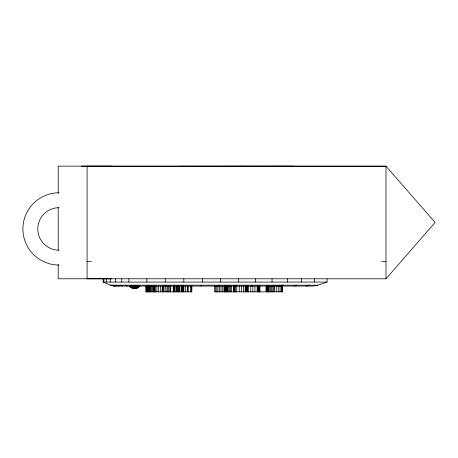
<?xml version="1.0" encoding="UTF-8"?>
<svg xmlns="http://www.w3.org/2000/svg" width="458" height="458" viewBox="0 0 458 458"><rect width="100%" height="100%" fill="white"/><g stroke="black" fill="none" stroke-linecap="round" stroke-linejoin="round"><path stroke-width="0.69" d="M87.083 166.145L87.083 278.785L111.958 278.802M58.195 264.529L58.195 278.785L385.991 278.802L385.991 166.145L58.195 166.145L58.195 193.236M183.692 285.168L183.612 291.855M129.946 286.147C131.79 289.038 136.707 289.622 138.27 286.147L136.593 286.147C136.055 290.137 131.102 288.431 129.517 286.147L131.017 286.147C132.683 289.742 137.738 288.941 139.77 286.147L136.759 288.191L133.473 288.506L135.814 288.506M200.999 286.078L201.457 285.168M385.991 278.802L435.1 222.474L385.991 166.145M218.145 286.078L218.993 285.168M234.885 286.078L236.11 285.168M251.03 286.078L252.61 285.168M266.396 286.078L268.325 285.168M273.609 286.078L275.705 285.168M277.216 286.078L279.391 285.168M279.019 286.078L281.235 285.168M279.924 286.078L282.157 285.168M282.62 285.168L280.37 286.078L283.078 285.168M280.823 286.078L283.376 285.168M294.15 286.078L296.704 285.168M103.153 278.802L103.153 282.076L110.309 285.168L114.025 286.078L313.22 286.078L317.955 285.168L327.081 282.076L327.081 278.802M306.23 286.078L309.058 285.168M136.593 286.147L132.694 286.147L134.2 288.506L136.948 288.191L132.339 288.191L133.015 288.191M132.9 286.708L134.646 286.594M132.797 286.422L134.646 286.359M242.23 166.243L240.479 166.243M81.306 166.145L111.958 166.145M179.547 166.254L293.526 166.145M87.083 166.254L385.413 166.254M87.083 261.455L91.377 261.455M381.703 261.472L385.991 261.472M103.153 282.076L327.081 282.076M110.309 285.168L317.955 285.168M134.646 286.828L138.957 286.994L137.778 287.681L131.28 287.681L130.33 286.994L136.284 286.994L137.36 287.338L130.622 287.206M138.665 287.206L137.526 287.166M134.646 287.424L136.06 287.424M136.272 288.191L136.799 288.191M146.091 291.855L146.091 286.078L146.045 291.855L191.793 291.855L191.793 286.078M139.404 286.147L139.77 286.147M114.637 286.078L110.968 285.168L114.002 285.924M112.903 285.168L116.326 286.078M132.528 288.191L133.57 288.506M116.04 285.168L119.057 286.078M120.225 285.168L122.704 286.078M125.28 285.168L127.112 286.078M136.341 286.828L137.36 287.338M131.154 285.168L132.345 286.078M148.255 285.168L148.959 286.078M165.893 285.168L166.271 291.855M314.503 278.802L314.503 282.076M301.627 278.802L301.627 282.076M287.424 278.802L287.424 282.076M282.62 286.078L282.62 291.855L214.556 291.855L214.556 286.078M282.517 286.078L282.517 291.855M282.437 286.078L282.437 291.855M282.311 286.078L282.311 291.855M282.008 286.078L282.008 291.855M281.264 286.078L281.264 291.855M280.01 286.078L280.01 291.855M278.212 286.078L278.212 291.855M276.231 286.078L276.231 291.855M274.399 286.078L274.399 291.855M273.798 286.078L273.798 291.855M272.808 286.078L272.808 291.855M272.046 278.802L272.046 282.076M271.617 286.078L271.617 291.855M270.386 286.078L270.386 291.855M269.275 286.078L269.275 291.855M268.462 286.078L268.462 291.855M268.205 286.078L268.205 291.855M268.107 286.078L268.107 291.855M267.615 286.078L267.615 291.855M267.197 286.078L267.197 291.855M266.751 286.078L266.751 291.855M266.344 286.078L266.344 291.855M266.052 286.078L266.052 291.855M259.869 286.078L259.869 291.855M259.772 286.078L259.772 291.855M259.634 286.078L259.634 291.855M259.285 286.078L259.285 291.855M258.799 286.078L258.799 291.855M258.226 286.078L258.226 291.855M257.648 286.078L257.648 291.855M257.138 286.078L257.138 291.855M255.667 278.802L255.667 282.076M254.929 286.078L254.929 291.855M252.856 286.078L252.856 291.855M250.772 286.078L250.772 291.855M248.511 286.078L248.511 291.855M247.457 286.078L247.457 291.855M247.246 286.078L247.246 291.855M246.65 286.078L246.65 291.855M245.877 286.078L245.877 291.855M245.133 286.078L245.133 291.855M243.341 286.078L243.341 291.855M241.4 286.078L241.4 291.855M239.242 286.078L239.242 291.855M238.463 278.802L238.463 282.076M236.792 286.078L236.792 291.855M235.635 286.078L235.635 291.855M234.628 286.078L234.628 291.855M234.433 286.078L234.433 291.855M234.21 286.078L234.204 291.855M233.935 286.078L233.935 291.855M233.689 286.078L233.689 291.855M231.416 286.078L231.416 291.855M230.334 286.078L230.334 291.855M229.321 286.078L229.321 291.855M228.284 286.078L228.284 291.855M227.437 286.078L227.363 291.855M227.185 286.078L227.185 291.855M227.122 286.078L227.116 291.855M226.939 286.078L226.939 291.855M226.847 286.078L226.847 291.855M226.275 286.078L226.275 291.855M225.639 286.078L225.639 291.855M225.141 286.078L225.141 291.855M224.5 286.078L224.5 291.855M224.225 286.078L224.225 291.855M224.168 286.078L224.168 291.855M222.708 286.078L222.708 291.855M220.979 286.078L220.979 291.855M220.624 278.802L220.624 282.076M219.382 286.078L219.382 291.855M217.962 286.078L217.962 291.855M216.789 286.078L216.789 291.855M215.472 286.078L215.472 291.855M202.344 278.802L202.344 282.076M191.725 286.078L191.725 291.855M191.226 286.078L191.226 291.855M190.339 286.078L190.339 291.855M188.078 286.078L188.112 291.855M187.803 286.078L187.803 291.855M187.259 286.078L187.259 291.855M185.679 286.078L185.679 291.855M183.858 286.078L183.858 291.855M183.83 278.802L183.83 282.076M183.675 286.078L183.675 291.855M183.126 286.078L183.126 291.855M182.244 286.078L182.221 291.855M182.21 286.078L182.118 291.855M181.797 286.078L181.797 291.855M181.099 286.078L181.099 291.855M179.364 286.078L179.444 291.855M179.112 286.078L179.112 291.855M178.734 286.078L178.734 291.855M177.492 286.078L177.492 291.855M176.983 286.078L177.034 291.855M176.244 286.078L176.244 291.855M175.008 286.078L175.008 291.855M174.515 286.078L174.521 291.855M174.292 286.078L174.292 291.855M173.931 286.078L173.931 291.855M173.536 286.078L173.536 291.855M173.221 286.078L173.221 291.855M170.748 286.078L170.725 291.855M170.657 286.078L170.657 291.855M169.866 286.078L169.866 291.855M168.355 286.078L168.355 291.855M167.388 286.078L167.388 291.855M165.275 278.802L165.275 282.076M164.966 286.078L164.966 291.855M163.449 286.078L163.449 291.855M162.865 286.078L162.865 291.855M162.653 286.078L162.653 291.855M162.413 286.078L162.43 291.855M162.149 286.078L162.149 291.855M160.443 286.078L160.443 291.855M158.663 286.078L158.663 291.855M156.934 286.078L156.934 291.855M155.382 286.078L155.382 291.855M154.495 286.078L154.523 291.855M154.335 286.078L154.335 291.855M154.209 286.078L154.209 291.855M154.128 286.078L154.128 291.855M154.048 286.078L154.048 291.855M153.287 286.078L153.287 291.855M152.342 286.078L152.342 291.855M151.38 286.078L151.38 291.855M150.396 286.078L150.396 291.855M149.852 286.078L149.84 291.855M149.686 286.078L149.686 291.855M149.371 286.078L149.371 291.855M148.529 286.078L148.529 291.855M148.1 286.078L148.1 291.855M147.528 286.078L147.528 291.855M146.886 278.802L146.886 282.076M146.835 286.078L146.835 291.855M146.634 286.078L146.634 291.855M146.297 286.078L146.297 291.855M134.646 286.147L134.646 288.609M128.864 278.802L128.864 282.076M121.759 278.802L121.759 282.076M115.45 278.802L115.45 282.076M110.223 278.802L110.223 282.076M106.313 278.802L106.313 282.076M103.892 278.802L103.892 282.076M58.195 207.491L58.195 250.268M59.03 265.062A36.13 36.13 0 0 1 22.9 228.931A36.13 36.13 0 0 1 59.03 192.801M59.03 250.177A21.245 21.245 0 0 1 37.785 228.931A21.245 21.245 0 0 1 59.03 207.686"/></g></svg>
